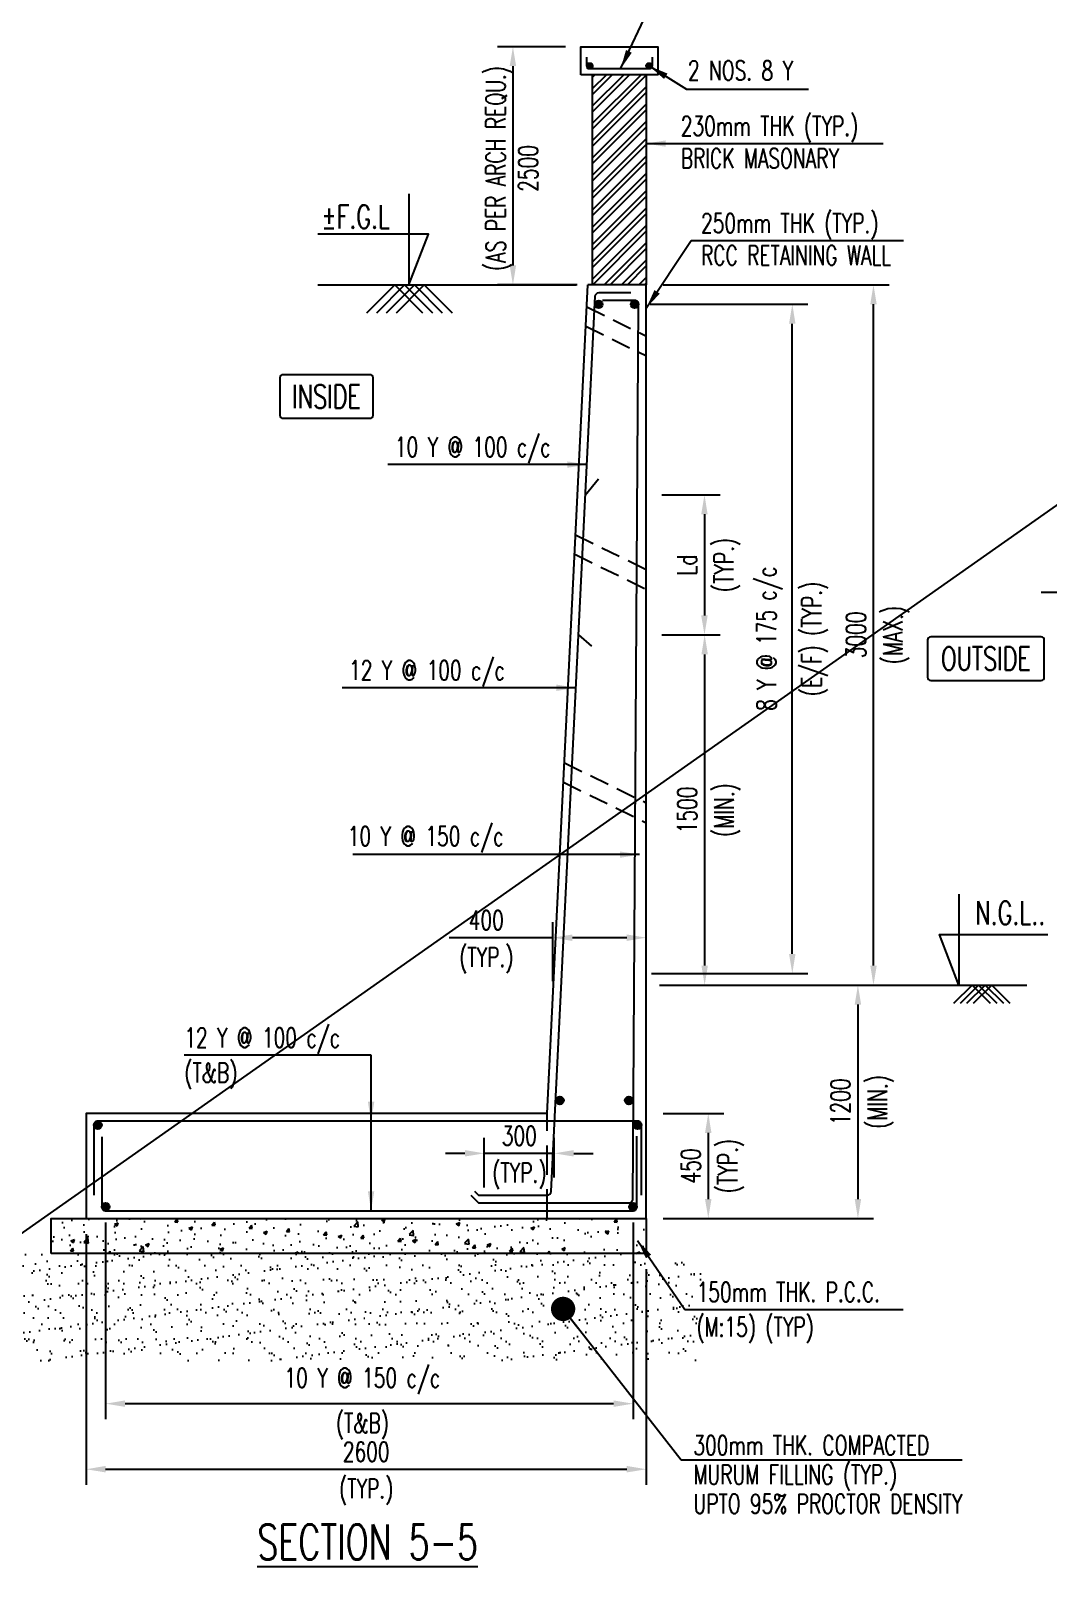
# Model space of a CAD drawing. Header units: millimetres. Extents: x 2843046 to 3042813, y -234641 to -168101.
# Drawn here: x 2893887 to 2906966, y -198694 to -178946 of the extents above; entities that cross this region are included whole.
import ezdxf
from ezdxf.enums import TextEntityAlignment as Align

# ---------------------------------------------------------------- set-up
doc = ezdxf.new("R2010")
doc.units = ezdxf.units.MM
doc.header["$MEASUREMENT"] = 0
doc.header["$PDMODE"] = 34
doc.header["$PDSIZE"] = -5
doc.linetypes.add('Hidden', pattern=[0.375, 0.25, -0.125])
for name, color, linetype in [('NO. BEAM', 3, 'Continuous'), ('S- PILE CAP', 4, 'Continuous'), ('S-BEAM SIZES', 3, 'Continuous'), ('S-COLUMN', 1, 'Continuous'), ('S-CONCRET LINE', 4, 'Continuous'), ('S-DIM-1', 5, 'Continuous'), ('S-FILLING', 9, 'Continuous'), ('S-FOOTING', 4, 'Continuous'), ('S-HATCH', 253, 'Continuous'), ('S-LEVEL SECTION', 3, 'Continuous'), ('S-PCC', 9, 'Continuous'), ('S-REINFORCEMENT', 6, 'Continuous'), ('S-RETAINING WALL', 6, 'Continuous'), ('S-TEXT-1', 4, 'Continuous'), ('S-TITIL', 6, 'Continuous'), ('TITLE', 6, 'Continuous')]:
    doc.layers.add(name, color=color, linetype=linetype)
doc.layers.add('RIDE-PROFILE', color=8, linetype='Continuous', lineweight=25)
doc.styles.add('ROMANS', font='simplex.shx', dxfattribs={"width": 0.7})
doc.dimstyles.new('dim100', dxfattribs={"dimtxt": 250, "dimasz": 250, "dimexe": 200, "dimexo": 200, "dimgap": 100, "dimtad": 1, "dimdec": 0, "dimzin": 0, "dimdsep": 46, "dimtxsty": 'ROMANS', "dimcen": 0, "dimclrd": 5, "dimclre": 5, "dimclrt": 4, "dimadec": 0, "dimazin": 0, "dimtfac": 1, "dimtdec": 0, "dimtix": 1, "dimtofl": 0, "dimtmove": 2, "dimatfit": 3, "dimfxl": 0, "dimtolj": 1, "dimtzin": 0, "dimlwd": -1, "dimlwe": -1, "dimarcsym": 0})
doc.dimstyles.new('dim33.33', dxfattribs={"dimtxt": 250, "dimasz": 250, "dimexe": 200, "dimexo": 200, "dimgap": 100, "dimtad": 1, "dimdec": 0, "dimlfac": 0.333331, "dimzin": 0, "dimdsep": 46, "dimtxsty": 'ROMANS', "dimcen": 0, "dimclrd": 5, "dimclre": 5, "dimclrt": 4, "dimadec": 0, "dimazin": 0, "dimtfac": 1, "dimtdec": 0, "dimtix": 1, "dimtofl": 0, "dimtmove": 2, "dimatfit": 3, "dimfxl": 0, "dimtolj": 1, "dimtzin": 0, "dimlwd": -1, "dimlwe": -1, "dimarcsym": 0})

# ---------------------------------------------------------------- blocks, each defined once
blk = doc.blocks.new('*D80')
at = {"layer": 'Defpoints', "color": 0, "lineweight": -2}
for p in [(2901649, -182461), (2903676, -182461), (2901667, -191061)]:
    blk.add_point(p, dxfattribs=at)
at = {"layer": 'S-DIM-1', "color": 5}
for p, q in [((2901849, -182461), (2903876, -182461)), ((2901867, -191061), (2903876, -191061))]:
    blk.add_line(p, q, dxfattribs=at)
at = {"layer": 'S-DIM-1', "color": 5, "lineweight": -3}
blk.add_line((2903676, -190811), (2903676, -182711), dxfattribs=at)
at = {"layer": 'S-DIM-1', "color": 5, "lineweight": -2}
for points in [[(2903717, -182711), (2903634, -182711), (2903676, -182461)], [(2903634, -190811), (2903717, -190811), (2903676, -191061)]]:
    blk.add_solid(points, dxfattribs=at)
at = {"layer": 'S-DIM-1', "color": 4, "char_height": 250, "attachment_point": 5, "rotation": 90, "style": 'ROMANS'}
for s, insert in [('\\A1;8 Y @ 175 c/c', (2903385, -186761)), ('\\A1;(E/F) (TYP.)', (2903966, -186761))]:
    blk.add_mtext(s, dxfattribs=dict(at, insert=insert))
blk = doc.blocks.new('*D81')
at = {"layer": 'Defpoints', "color": 0, "lineweight": -2}
for p in [(2901816, -192861), (2901817, -194211), (2902596, -194211)]:
    blk.add_point(p, dxfattribs=at)
at = {"layer": 'S-DIM-1', "color": 5}
for p, q in [((2902016, -192861), (2902796, -192861)), ((2902017, -194211), (2902796, -194211))]:
    blk.add_line(p, q, dxfattribs=at)
at = {"layer": 'S-DIM-1', "color": 5, "lineweight": -3}
blk.add_line((2902596, -193111), (2902596, -193961), dxfattribs=at)
at = {"layer": 'S-DIM-1', "color": 5, "lineweight": -2}
for points in [[(2902637, -193111), (2902554, -193111), (2902596, -192861)], [(2902554, -193961), (2902637, -193961), (2902596, -194211)]]:
    blk.add_solid(points, dxfattribs=at)
at = {"layer": 'S-DIM-1', "color": 4, "char_height": 250, "attachment_point": 5, "rotation": 90, "style": 'ROMANS'}
for s, insert in [('\\A1;450', (2902371, -193536)), ('\\A1;(TYP.)', (2902886, -193536))]:
    blk.add_mtext(s, dxfattribs=dict(at, insert=insert))
blk = doc.blocks.new('*D82')
at = {"layer": 'Defpoints', "color": 0, "lineweight": -2}
for p in [(2901799, -184911), (2901799, -186711), (2902547, -186711)]:
    blk.add_point(p, dxfattribs=at)
at = {"layer": 'S-DIM-1', "color": 5}
for p, q in [((2901999, -184911), (2902747, -184911)), ((2901999, -186711), (2902747, -186711))]:
    blk.add_line(p, q, dxfattribs=at)
at = {"layer": 'S-DIM-1', "color": 5, "lineweight": -3}
blk.add_line((2902547, -185161), (2902547, -186461), dxfattribs=at)
at = {"layer": 'S-DIM-1', "color": 5, "lineweight": -2}
for points in [[(2902588, -185161), (2902505, -185161), (2902547, -184911)], [(2902505, -186461), (2902588, -186461), (2902547, -186711)]]:
    blk.add_solid(points, dxfattribs=at)
at = {"layer": 'S-DIM-1', "color": 4, "char_height": 250, "attachment_point": 5, "rotation": 90, "style": 'ROMANS'}
for s, insert in [('\\A1;(TYP.)', (2902837, -185811)), ('\\A1;Ld', (2902322, -185811))]:
    blk.add_mtext(s, dxfattribs=dict(at, insert=insert))
blk = doc.blocks.new('*D83')
at = {"layer": 'Defpoints', "color": 0, "lineweight": -2}
for p in [(2901799, -186711), (2901799, -191211), (2902549, -191211)]:
    blk.add_point(p, dxfattribs=at)
at = {"layer": 'S-DIM-1', "color": 5}
for p, q in [((2901999, -186711), (2902749, -186711)), ((2901999, -191211), (2902749, -191211))]:
    blk.add_line(p, q, dxfattribs=at)
at = {"layer": 'S-DIM-1', "color": 5, "lineweight": -3}
blk.add_line((2902549, -186961), (2902549, -190961), dxfattribs=at)
at = {"layer": 'S-DIM-1', "color": 5, "lineweight": -2}
for points in [[(2902591, -186961), (2902508, -186961), (2902549, -186711)], [(2902508, -190961), (2902591, -190961), (2902549, -191211)]]:
    blk.add_solid(points, dxfattribs=at)
at = {"layer": 'S-DIM-1', "color": 4, "char_height": 250, "attachment_point": 5, "rotation": 90, "style": 'ROMANS'}
for s, insert in [('\\A1;\\P1500', (2902116, -188961)), ('\\A1;(MIN.)', (2902840, -188961))]:
    blk.add_mtext(s, dxfattribs=dict(at, insert=insert))
blk = doc.blocks.new('*D84')
at = {"layer": 'Defpoints', "color": 0, "lineweight": -2}
for p in [(2900599, -190602), (2901799, -191138), (2900599, -191361)]:
    blk.add_point(p, dxfattribs=at)
at = {"layer": 'S-DIM-1', "color": 5}
for p, q in [((2900599, -191161), (2900599, -190402)), ((2901799, -190938), (2901799, -190402))]:
    blk.add_line(p, q, dxfattribs=at)
at = {"layer": 'S-DIM-1', "color": 5, "lineweight": -3}
for p, q in [((2900599, -190602), (2899267, -190602)), ((2901549, -190602), (2900849, -190602))]:
    blk.add_line(p, q, dxfattribs=at)
at = {"layer": 'S-DIM-1', "color": 5, "lineweight": -2}
for points in [[(2900849, -190561), (2900849, -190644), (2900599, -190602)], [(2901549, -190644), (2901549, -190561), (2901799, -190602)]]:
    blk.add_solid(points, dxfattribs=at)
at = {"layer": 'S-DIM-1', "color": 4, "char_height": 250, "attachment_point": 5, "style": 'ROMANS'}
for s, insert in [('\\A1;400', (2899742, -190377)), ('\\A1;(TYP.)', (2899742, -190893))]:
    blk.add_mtext(s, dxfattribs=dict(at, insert=insert))
blk = doc.blocks.new('*D85')
at = {"layer": 'Defpoints', "color": 0, "lineweight": -2}
for p in [(2899717, -193374), (2900617, -193885), (2899717, -194011)]:
    blk.add_point(p, dxfattribs=at)
at = {"layer": 'S-DIM-1', "color": 5}
for p, q in [((2899717, -193811), (2899717, -193174)), ((2900617, -193685), (2900617, -193174))]:
    blk.add_line(p, q, dxfattribs=at)
at = {"layer": 'S-DIM-1', "color": 5, "lineweight": -3}
for p, q in [((2899467, -193374), (2899217, -193374)), ((2900617, -193374), (2899717, -193374)), ((2900867, -193374), (2901117, -193374))]:
    blk.add_line(p, q, dxfattribs=at)
at = {"layer": 'S-DIM-1', "color": 5, "lineweight": -2}
for points in [[(2899467, -193415), (2899467, -193332), (2899717, -193374)], [(2900867, -193332), (2900867, -193415), (2900617, -193374)]]:
    blk.add_solid(points, dxfattribs=at)
at = {"layer": 'S-DIM-1', "color": 4, "char_height": 250, "attachment_point": 5, "style": 'ROMANS'}
for s, insert in [('\\A1;300', (2900167, -193149)), ('\\A1;(TYP.)', (2900167, -193664))]:
    blk.add_mtext(s, dxfattribs=dict(at, insert=insert))
blk = doc.blocks.new('*D86')
at = {"layer": 'Defpoints', "color": 0, "lineweight": -2}
for p in [(2901799, -191211), (2901817, -194211), (2904519, -194211)]:
    blk.add_point(p, dxfattribs=at)
at = {"layer": 'S-DIM-1', "color": 5}
for p, q in [((2901999, -191211), (2904719, -191211)), ((2902017, -194211), (2904719, -194211))]:
    blk.add_line(p, q, dxfattribs=at)
at = {"layer": 'S-DIM-1', "color": 5, "lineweight": -3}
blk.add_line((2904519, -191461), (2904519, -193961), dxfattribs=at)
at = {"layer": 'S-DIM-1', "color": 5, "lineweight": -2}
for points in [[(2904561, -191461), (2904478, -191461), (2904519, -191211)], [(2904478, -193961), (2904561, -193961), (2904519, -194211)]]:
    blk.add_solid(points, dxfattribs=at)
at = {"layer": 'S-DIM-1', "color": 4, "char_height": 250, "attachment_point": 5, "rotation": 90, "style": 'ROMANS'}
for s, insert in [('\\A1;{1200', (2904294, -192711)), ('\\A1;(MIN.)}', (2904810, -192711))]:
    blk.add_mtext(s, dxfattribs=dict(at, insert=insert))
blk = doc.blocks.new('*D87')
at = {"layer": 'Defpoints', "color": 0, "lineweight": -2}
for p in [(2901817, -182211), (2904719, -182211), (2901799, -191211)]:
    blk.add_point(p, dxfattribs=at)
at = {"layer": 'S-DIM-1', "color": 5}
for p, q in [((2902017, -182211), (2904919, -182211)), ((2901999, -191211), (2904919, -191211))]:
    blk.add_line(p, q, dxfattribs=at)
at = {"layer": 'S-DIM-1', "color": 5, "lineweight": -3}
blk.add_line((2904719, -190961), (2904719, -182461), dxfattribs=at)
at = {"layer": 'S-DIM-1', "color": 5, "lineweight": -2}
for points in [[(2904761, -182461), (2904678, -182461), (2904719, -182211)], [(2904678, -190961), (2904761, -190961), (2904719, -191211)]]:
    blk.add_solid(points, dxfattribs=at)
at = {"layer": 'S-DIM-1', "color": 4, "char_height": 250, "attachment_point": 5, "rotation": 90, "style": 'ROMANS'}
for s, insert in [('\\A1;(MAX.)', (2905010, -186711)), ('\\A1;3000', (2904494, -186711))]:
    blk.add_mtext(s, dxfattribs=dict(at, insert=insert))
blk = doc.blocks.new('*D88')
at = {"layer": 'Defpoints', "color": 0, "lineweight": -2}
for p in [(2894849, -194061), (2901629, -194061), (2901629, -196591)]:
    blk.add_point(p, dxfattribs=at)
at = {"layer": 'S-DIM-1', "color": 5}
for p, q in [((2894849, -194261), (2894849, -196791)), ((2901629, -194261), (2901629, -196791)), ((2895099, -196591), (2901379, -196591))]:
    blk.add_line(p, q, dxfattribs=at)
at = {"layer": 'S-DIM-1', "color": 5, "lineweight": -2}
for points in [[(2895099, -196550), (2895099, -196633), (2894849, -196591)], [(2901379, -196633), (2901379, -196550), (2901629, -196591)]]:
    blk.add_solid(points, dxfattribs=at)
at = {"layer": 'S-DIM-1', "color": 4, "char_height": 250, "attachment_point": 5, "style": 'ROMANS'}
for s, insert in [('\\A1;10 Y @ 150 c/c', (2898149, -196301)), ('\\A1;(T&B)', (2898149, -196882))]:
    blk.add_mtext(s, dxfattribs=dict(at, insert=insert))
blk = doc.blocks.new('*D89')
at = {"layer": 'Defpoints', "color": 0, "lineweight": -2}
for p in [(2894599, -194211), (2901799, -194661), (2901799, -197434)]:
    blk.add_point(p, dxfattribs=at)
at = {"layer": 'S-DIM-1', "color": 5}
for p, q in [((2894599, -194411), (2894599, -197634)), ((2901799, -194861), (2901799, -197634)), ((2894849, -197434), (2901549, -197434))]:
    blk.add_line(p, q, dxfattribs=at)
at = {"layer": 'S-DIM-1', "color": 5, "lineweight": -2}
for points in [[(2894849, -197392), (2894849, -197475), (2894599, -197434)], [(2901549, -197475), (2901549, -197392), (2901799, -197434)]]:
    blk.add_solid(points, dxfattribs=at)
at = {"layer": 'S-DIM-1', "color": 4, "char_height": 250, "attachment_point": 5, "style": 'ROMANS'}
for s, insert in [('\\A1;{2600', (2898199, -197209)), ('\\A1;(TYP.)}', (2898199, -197724))]:
    blk.add_mtext(s, dxfattribs=dict(at, insert=insert))
blk = doc.blocks.new('*D142')
at = {"layer": 'Defpoints', "color": 0, "lineweight": -2}
for p in [(2900959, -179151), (2900085, -182211), (2901109, -182211)]:
    blk.add_point(p, dxfattribs=at)
at = {"layer": 'S-DIM-1', "color": 5}
for p, q in [((2900759, -179151), (2899885, -179151)), ((2900909, -182211), (2899885, -182211))]:
    blk.add_line(p, q, dxfattribs=at)
at = {"layer": 'S-DIM-1', "color": 5, "lineweight": -3}
blk.add_line((2900085, -179401), (2900085, -181961), dxfattribs=at)
at = {"layer": 'S-DIM-1', "color": 5, "lineweight": -2}
for points in [[(2900126, -179401), (2900043, -179401), (2900085, -179151)], [(2900043, -181961), (2900126, -181961), (2900085, -182211)]]:
    blk.add_solid(points, dxfattribs=at)
at = {"layer": 'S-DIM-1', "color": 4, "insert": (2900072, -180715), "char_height": 250, "attachment_point": 5, "rotation": 90, "style": 'ROMANS'}
blk.add_mtext('\\A1;{(AS PER ARCH REQU.)\\P2500}', dxfattribs=at)

msp = doc.modelspace()

# ---------------------------------------------------------------- hatches: boundary and pattern name
at = {"layer": 'S-FILLING', "linetype": 'ByBlock'}
h = msp.add_hatch(dxfattribs=at)
h.set_pattern_fill('AR-SAND', color=8, scale=150, style=0)
h.set_pattern_definition([(37.5, (1871884.48, -239336.63), (-9.449004, 289.023565), [0, -228, 0, -255, 0, -243.75]), (7.5, (1871884.48, -239336.63), (265.4665, 423.32191), [0, -123, 0, -205.5, 0, -78.75]), (327.5, (1871699.98, -239336.63), (467.12128, 0.84886), [0, -75, 0, -270, 0, -352.5]), (317.5, (1871699.98, -239336.63), (450.91899, 131.65133), [0, -37.5, 0, -177, 0, -202.5])])
h.paths.add_polyline_path([(2893476.9, -196041.4), (2893476.9, -194661.4), (2902506.9, -194661.4), (2902506.9, -196041.4)])
at = {"layer": 'S-HATCH'}
h = msp.add_hatch(dxfattribs=at)
h.set_pattern_fill('ANSI32', color=256, scale=420, style=0)
h.set_pattern_definition([(45, (-5847150.13, 218368.26), (-111.369318, 111.369318), []), (45, (-5847075.88, 218368.26), (-111.369318, 111.369318), [])])
h.paths.add_polyline_path([(2901109.3, -182211.4), (2901109.3, -179511.4), (2901799.3, -179511.4), (2901799.3, -182211.4)])
at = {"layer": 'S-PCC', "linetype": 'ByBlock'}
h = msp.add_hatch(dxfattribs=at)
h.set_pattern_fill('AR-CONC,_O', color=8, scale=66.666667)
h.set_pattern_definition([(50, (-14201260.5, 217115.87), (478.173455, -41.834757), [50, -550]), (355, (-14201260.5, 217115.87), (-92.500889, 501.461422), [40, -440]), (100.4514445, (-14201220.67, 217112.4), (385.672564, 459.626661), [42.493461, -467.428075]), (46.1842, (-14201260.5, 217249.2), (711.49422, -110.346187), [75, -825]), (96.6356355, (-14201201.2, 217240), (623.107964, 649.4124), [63.740228, -701.142507]), (351.184164, (-14201260.5, 217249.2), (623.107963, 649.4124), [60, -660]), (21, (-14201193.85, 217215.87), (397.938035, -268.412594), [50, -550]), (326, (-14201193.85, 217215.87), (162.210221, 483.433363), [40, -440]), (71.4514447, (-14201160.7, 217193.5), (560.148251, 215.020769), [42.49346, -467.428075]), (37.5, (-14201260.51, 217115.87), (8.1065702, 221.9292359), [0, -434.6666667, 0, -446.6666667, 0, -441.6666667]), (7.5, (-14201260.51, 217115.87), (175.3796916, 262.9411413), [0, -254.6666667, 0, -424.6666667, 0, -168.3333333]), (327.5, (-14201409.18, 217115.87), (355.8816241, -15.0365812), [0, -166.6666667, 0, -520, 0, -690]), (317.5, (-14201475.85, 217115.87), (388.7907796, 66.736655), [0, -216.6666667, 0, -345.3333333, 0, -490])])
h.paths.add_polyline_path([(2894149.3, -194661.4), (2894149.3, -194211.4), (2901799.3, -194211.4), (2901799.3, -194661.4)])

# ---------------------------------------------------------------- linework, layer by layer
at = {"layer": 'NO. BEAM', "color": 7}
for points in [[(2898248.3, -183366.4), (2897128.3, -183366.4, 0.4142136), (2897088.3, -183406.4), (2897088.3, -183886.4, 0.4142136), (2897128.3, -183926.4), (2898248.3, -183926.4, 0.4142136), (2898288.3, -183886.4), (2898288.3, -183406.4, 0.4142136)], [(2906875.1, -186735.5), (2905455.1, -186735.5, 0.4142136), (2905415.1, -186775.5), (2905415.1, -187255.5, 0.4142136), (2905455.1, -187295.5), (2906875.1, -187295.5, 0.4142136), (2906915.1, -187255.5), (2906915.1, -186775.5, 0.4142136)]]:
    msp.add_lwpolyline(points, format="xyb", close=True, dxfattribs=at)
at = {"layer": 'RIDE-PROFILE', "color": 2, "linetype": 'Hidden', "ltscale": 1000}
for p, q in [((2901035.3, -182495.9), (2901800, -182870.4)), ((2901023, -182744.8), (2901800.3, -183125.4)), ((2900891.2, -185425.3), (2901799.3, -185870.1)), ((2900879, -185674.2), (2901799.3, -186125)), ((2900747.1, -188354.7), (2901798.5, -188869.7)), ((2900734.9, -188603.6), (2901798.5, -189124.6))]:
    msp.add_line(p, q, dxfattribs=at)
at = {"layer": 'S- PILE CAP', "color": 8, "linetype": 'Hidden', "ltscale": 1500}
msp.add_line((2900525.5, -194211.4), (2900525.5, -192861.4), dxfattribs=at)
at = {"layer": 'S-BEAM SIZES', "color": 30, "lineweight": -2}
msp.add_line((2931157.9, -168100.8, 153353), (2843046.1, -230083.7, 153353), dxfattribs=at)
at = {"layer": 'S-COLUMN', "color": 4}
for points in [[(2901109.3, -182211.4), (2901109.3, -179511.4)], [(2901799.3, -179511.4), (2901799.3, -182211.4)]]:
    msp.add_lwpolyline(points, dxfattribs=at)
at = {"layer": 'S-CONCRET LINE'}
msp.add_lwpolyline([(2900959.3, -179511.4), (2900959.3, -179151.4), (2901949.3, -179151.4), (2901949.3, -179511.4)], close=True, dxfattribs=at)
at = {"layer": 'S-FOOTING', "elevation": -1646038}
msp.add_lwpolyline([(2900525.5, -192861.4), (2894599.3, -192861.4), (2894599.3, -194211.4), (2901799.3, -194211.4)], dxfattribs=at)
at = {"layer": 'S-LEVEL SECTION'}
for p, q in [((2897576.1, -182211.4), (2900899.3, -182211.4)), ((2901966.9, -191211.4), (2906690.5, -191211.4))]:
    msp.add_line(p, q, dxfattribs=at)
for points in [[(2898748.4, -181041), (2898748.4, -182211.4), (2898998.4, -181561.4), (2897576.1, -181561.4)], [(2905817.3, -190041), (2905817.3, -191211.4), (2905567.3, -190561.4), (2906961.1, -190561.4)]]:
    msp.add_lwpolyline(points, dxfattribs=at)
at = {"layer": 'S-PCC', "color": 8}
for points in [[(2898208, -182569.3), (2898566, -182211.4), (2898923.9, -182569.3)], [(2898334.6, -182569.3), (2898692.5, -182211.4), (2899050.5, -182569.3)], [(2898461.1, -182569.3), (2898819.1, -182211.4), (2899177.1, -182569.3)], [(2898587.7, -182569.3), (2898945.6, -182211.4), (2899303.6, -182569.3)], [(2906224.9, -191450), (2905986.2, -191211.4), (2905747.6, -191450)], [(2906309.2, -191450), (2906070.6, -191211.4), (2905831.9, -191450)], [(2906393.6, -191450), (2906155, -191211.4), (2905916.3, -191450)], [(2906478, -191450), (2906239.3, -191211.4), (2906000.7, -191450)]]:
    msp.add_lwpolyline(points, dxfattribs=at)
at = {"layer": 'S-PCC', "color": 8, "elevation": -1646038}
msp.add_lwpolyline([(2894149.3, -194661.4), (2894149.3, -194211.4), (2901799.3, -194211.4), (2901799.3, -194661.4)], close=True, dxfattribs=at)
at = {"layer": 'S-REINFORCEMENT', "color": 5, "ltscale": 10}
for p, q in [((2899543.1, -193912.1), (2899643.1, -194012.1)), ((2899593.1, -193862.1), (2899643.1, -193912.1))]:
    msp.add_line(p, q, dxfattribs=at)
at = {"layer": 'S-REINFORCEMENT'}
msp.add_lwpolyline([(2901874.3, -179286.4), (2901874.3, -179398.9, -0.4142136), (2901836.8, -179436.4), (2901071.8, -179436.4, -0.4142136), (2901034.3, -179398.9), (2901034.3, -179286.4)], format="xyb", dxfattribs=at)
at = {"layer": 'S-REINFORCEMENT', "const_width": 37.5}
for points in [[(2901053, -179398.9, 1), (2901090.5, -179398.9, 1)], [(2901855.5, -179398.9, -1), (2901818, -179398.9, -1)]]:
    msp.add_lwpolyline(points, format="xyb", close=True, dxfattribs=at)
at = {"layer": 'S-REINFORCEMENT', "ltscale": 10}
for points in [[(2899643.1, -193912.1), (2900526.3, -193912.1, 0.3998927), (2900576.3, -193864.5), (2901142.1, -182358.9, -0.3998927), (2901192.1, -182311.4), (2901599.3, -182311.4)], [(2899643.1, -194012.1), (2901575.5, -194012.1, 0.4142136), (2901625.5, -193962.1), (2901699.3, -182461.4, 0.4142136), (2901649.3, -182411.4), (2901237.1, -182411.4)]]:
    msp.add_lwpolyline(points, format="xyb", dxfattribs=at)
at = {"layer": 'S-REINFORCEMENT', "ltscale": 10, "const_width": 50}
for points in [[(2901162.1, -182461.4, 1), (2901212.1, -182461.4, 1)], [(2901624.3, -182461.4, 1), (2901674.3, -182461.4, 1)], [(2900662.9, -192694.1, 1), (2900712.9, -192694.1, 1)], [(2901549.3, -192694.1, 1), (2901599.3, -192694.1, 1)]]:
    msp.add_lwpolyline(points, format="xyb", close=True, dxfattribs=at)
at = {"layer": 'S-REINFORCEMENT', "ltscale": 10}
for points in [[(2901015, -184913.3), (2901184.3, -184706.8)], [(2900928.1, -186711.4), (2901094.2, -186856.6)]]:
    msp.add_lwpolyline(points, dxfattribs=at)
at = {"layer": 'S-REINFORCEMENT', "ltscale": 10, "const_width": 50, "elevation": -1646038}
for points in [[(2894774.3, -193011.4, 1), (2894724.3, -193011.4, 1)], [(2901662.9, -193011.4, -1), (2901712.9, -193011.4, -1)], [(2894874.3, -194061.4, -1), (2894824.3, -194061.4, -1)], [(2894874.3, -194061.4, -1), (2894824.3, -194061.4, -1)], [(2901654.3, -194061.4, -1), (2901604.3, -194061.4, -1)], [(2901654.3, -194061.4, -1), (2901604.3, -194061.4, -1)]]:
    msp.add_lwpolyline(points, format="xyb", close=True, dxfattribs=at)
at = {"layer": 'S-REINFORCEMENT', "ltscale": 10, "elevation": -1646038}
for points in [[(2901737.9, -193911.4), (2901737.9, -193011.4, 0.4142136), (2901687.9, -192961.4), (2894749.3, -192961.4, 0.4142136), (2894699.3, -193011.4), (2894699.3, -193911.4)], [(2894799.3, -193161.4), (2894799.3, -194061.4, 0.4142136), (2894849.3, -194111.4), (2901629.3, -194111.4, 0.4142136), (2901679.3, -194061.4), (2901679.3, -193153.2)]]:
    msp.add_lwpolyline(points, format="xyb", dxfattribs=at)
at = {"layer": 'S-REINFORCEMENT'}
for centre in [(2901071.8, -179398.9), (2901836.8, -179398.9)]:
    msp.add_circle(centre, 37.5, dxfattribs=at)
at = {"layer": 'S-REINFORCEMENT', "ltscale": 10}
for centre in [(2901187.1, -182461.4), (2901649.3, -182461.4), (2900687.9, -192694.1), (2901574.3, -192694.1), (2894749.3, -193011.4, -1646038), (2901687.9, -193011.4, -1646038), (2894849.3, -194061.4, -1646038), (2894849.3, -194061.4, -1646038), (2901629.3, -194061.4, -1646038), (2901629.3, -194061.4, -1646038)]:
    msp.add_circle(centre, 50, dxfattribs=at)
at = {"layer": 'S-RETAINING WALL', "color": 4}
msp.add_line((2901799.3, -182211.4), (2901049.3, -182211.4), dxfattribs=at)
for points in [[(2900525.5, -192861.4), (2901049.3, -182211.4)], [(2901799.3, -194211.4), (2901799.3, -182211.4)]]:
    msp.add_lwpolyline(points, dxfattribs=at)

# ---------------------------------------------------------------- texts
at = {"layer": 'S-LEVEL SECTION', "style": 'ROMANS', "width": 0.7}
for s, p in [('%%PF.G.L', (2897622.8, -181336.4, 1646062.9)), ('N.G.L..', (2906026.8, -190283.8, 1646092.2))]:
    msp.add_text(s, height=300, dxfattribs=at).set_placement(p, align=Align.MIDDLE_LEFT)
at = {"layer": 'S-TEXT-1', "style": 'ROMANS', "width": 0.7}
for s, p in [('2 NOS. 8 Y', (2902334.6, -179456.5, 1646062.9)), ('230mm THK (TYP.)', (2902242.6, -180170.8, 1646062.9)), ('BRICK MASONARY', (2902242.6, -180585.1, 1646062.9)), ('250mm THK (TYP.)', (2902502.6, -181418.7, 1646062.9)), ('RCC RETAINING WALL', (2902502.6, -181833, 1646062.9)), ('10 Y @ 100 c/c', (2898567.2, -184295.7, 1646062.9)), ('12 Y @ 100 c/c', (2897978.5, -187165.1, 1646062.9)), ('10 Y @ 150 c/c', (2897961.7, -189297.5, 1646062.9)), ('12 Y @ 100 c/c', (2895861.1, -191887.2, -1646013)), ('(T&B)', (2895861.1, -192337.2, -1646013)), ('150mm THK. P.C.C.', (2902446.5, -195156.5, 24.9)), ('150mm THK. P.C.C.', (2902446.5, -195156.5, 24.9)), ('(M:15) (TYP)', (2902443.4, -195604.1, 24.9)), ('(M:15) (TYP)', (2902443.4, -195604.1, 24.9)), ('300mm THK. COMPACTED', (2902404.4, -197125.7, 110.9)), ('MURUM FILLING (TYP.)', (2902404.4, -197502.2, 110.9)), ('UPTO 95%%% PROCTOR DENSITY', (2902404.4, -197877.2, 110.9))]:
    msp.add_text(s, height=250, dxfattribs=at).set_placement(p, align=Align.MIDDLE_LEFT)
at = {"layer": 'S-TITIL', "style": 'ROMANS', "width": 0.7}
msp.add_text('%%USECTION 5-5', height=450, dxfattribs=at).set_placement((2898216.9, -198367.7, 1646087.9), align=Align.MIDDLE_CENTER)
at = {"layer": 'TITLE', "color": 2, "style": 'ROMANS', "width": 0.7}
for s, p in [('INSIDE', (2897688.3, -183646.4, 1646062.9)), ('OUTSIDE', (2906165.1, -187015.5, 1646092.2))]:
    msp.add_text(s, height=300, dxfattribs=at).set_placement(p, align=Align.MIDDLE_CENTER)

# ---------------------------------------------------------------- dimensions: what is measured, and where the dimension line sits
at = {"layer": 'S-DIM-1'}
for base, p1, p2, angle, text, override, picture, middle in [((2900084.7, -182211.4), (2900959.3, -179151.4, 24.9), (2901109.3, -182211.4), 90, '{(AS PER ARCH REQU.)\\P2500}', {"dimtofl": 1, "dimtmove": 1, "dimlwd": 65533}, '*D142', (2900529.1, -180715.2)), ((2903675.6, -182461.4, 1646062.9), (2901666.9, -191061.4), (2901649.3, -182461.4, 1646062.9), 90, '8 Y @ 175 c/c\\X(E/F) (TYP.)', {"dimtxt": 250, "dimasz": 250, "dimtofl": 1, "dimtmove": 0, "dimlwd": 65533}, '*D80', (2903675.6, -186761.4, 1646062.9)), ((2900599.3, -190602.4, 1646087.9), (2901799.3, -191138.1), (2900599.3, -191361.4), 180, '<>\\X(TYP.)', {"dimtxt": 250, "dimasz": 250, "dimtofl": 1, "dimtmove": 0, "dimlwd": 65533}, '*D84', (2899741.9, -190602.4, 1646087.9))]:
    dim = msp.add_linear_dim(base=base, p1=p1, p2=p2, angle=angle, text=text, dimstyle='dim33.33', override=override, dxfattribs=at)
    dim.commit()
    dim.dimension.update_dxf_attribs({"geometry": picture, "text_midpoint": middle, "dimtype": 160})
for base, p1, p2, angle, text, override, picture, middle in [((2904719.4, -182211.4, 1646038), (2901799.3, -191211.4), (2901816.9, -182211.4, 1646062.9), 270, '<>\\X(MAX.)', {"dimtxt": 250, "dimasz": 250, "dimtxsty": 'ROMANS', "dimtofl": 1, "dimtmove": 0, "dimlwd": 65533}, '*D87', (2904719.4, -186711.4, 1646038)), ((2902546.6, -186711.4, 0), (2901799.3, -184911.4, -1646062.9), (2901799.3, -186711.4, -1646062.9), 90, 'Ld\\X(TYP.)', {"dimtxt": 250, "dimasz": 250, "dimtofl": 1, "dimtmove": 0, "dimlwd": 65533}, '*D82', (2902546.6, -185811.4, 0)), ((2902549.2, -191211.4), (2901799.3, -186711.4, -1646062.9), (2901799.3, -191211.4, 1646038), 90, '\\P<>\\X(MIN.)', {"dimtxt": 250, "dimasz": 250, "dimtxsty": 'ROMANS', "dimtofl": 1, "dimtmove": 0, "dimlwd": 65533}, '*D83', (2902549.2, -188961.4)), ((2904519.4, -194211.4), (2901799.3, -191211.4), (2901816.9, -194211.4, 24.9), 90, '{1200\\X(MIN.)}', {"dimtxt": 250, "dimasz": 250, "dimtxsty": 'ROMANS', "dimtofl": 1, "dimtmove": 0, "dimlwd": 65533}, '*D86', (2904519.4, -192711.4)), ((2902595.8, -194211.4, 24.9), (2901815.6, -192861.4, 49.9), (2901816.9, -194211.4, 49.9), 90, '<>\\X(TYP.)', {"dimtxt": 250, "dimasz": 250, "dimtofl": 1, "dimtmove": 0, "dimlwd": 65533}, '*D81', (2902595.8, -193536.4, 24.9)), ((2899716.9, -193373.5, 24.9), (2900616.9, -193884.5, 24.9), (2899716.9, -194011.4, 24.9), 180, '<>\\X(TYP.)', {"dimtxt": 250, "dimasz": 250, "dimtofl": 1, "dimtmove": 0, "dimlwd": 65533}, '*D85', (2900166.9, -193373.5, 24.9))]:
    dim = msp.add_linear_dim(base=base, p1=p1, p2=p2, angle=angle, text=text, dimstyle='dim33.33', override=override, dxfattribs=at)
    dim.commit()
    dim.dimension.update_dxf_attribs({"geometry": picture, "text_midpoint": middle})
dim = msp.add_linear_dim(base=(2901629.3, -196591.2, 49.9), p1=(2894849.3, -194061.4, 24.9), p2=(2901629.3, -194061.4, -1646038), text='10 Y @ 150 c/c\\X(T&B)', dimstyle='dim33.33', override={"dimtxt": 250, "dimasz": 250, "dimtmove": 0}, dxfattribs=at)
dim.commit()
dim.dimension.update_dxf_attribs({"geometry": '*D88', "text_midpoint": (2898149.3, -196591.2, 49.9), "dimtype": 160})
dim = msp.add_linear_dim(base=(2901799.3, -197433.6, 49.9), p1=(2894599.3, -194211.4, 24.9), p2=(2901799.3, -194661.4, -1646038), text='{2600\\X(TYP.)}', dimstyle='dim33.33', override={"dimtxt": 250, "dimasz": 250, "dimtxsty": 'ROMANS', "dimtmove": 0}, dxfattribs=at)
dim.commit()
dim.dimension.update_dxf_attribs({"geometry": '*D89', "text_midpoint": (2898199.3, -197433.6, 49.9)})

# ---------------------------------------------------------------- leaders
for points, override in [([(2898261.8, -192961.4, -1646038), (2898261.8, -192112.2, -1646038), (2895861.1, -192112.2, -1646038)], {"dimtad": 0, "dimarcsym": 1}), ([(2898261.8, -194111.4, -1646038), (2898261.8, -192112.2, -1646038), (2895861.1, -192112.2, -1646038)], {"dimgap": 100, "dimtad": 0, "dimarcsym": 1})]:
    msp.add_leader(points, dimstyle='dim100', override=override)
for points, dimstyle in [([(2901468.8, -179436.4, 1646062.9), (2901849.8, -178630.6, 1646062.9), (2904115.3, -178630.6, 1646062.9)], 'dim33.33'), ([(2901836.8, -179398.9, 1646062.9), (2902315.8, -179696.5, 1646062.9), (2903883.2, -179696.5, 1646062.9)], 'dim33.33'), ([(2901799.3, -180395.8, 1646062.9), (2904845.5, -180395.8, 1646062.9)], 'dim100'), ([(2901799.6, -182509.6, 1646062.9), (2902374.5, -181643.7, 1646062.9), (2905105.4, -181643.7, 1646062.9)], 'dim100'), ([(2901035.8, -184521.8, 1646062.9), (2898478.7, -184520.7, 1646062.9)], 'dim100'), ([(2909578.5, -185488.1), (2909578.5, -186167), (2906875.9, -186167)], 'dim33.33'), ([(2900892.5, -187390.3, 1646062.9), (2897890, -187390.1, 1646062.9)], 'dim100'), ([(2901711.1, -189534.7, 1646062.9), (2898026, -189534.7, 1646062.9)], 'dim100'), ([(2901686.9, -194492.9, 24.9), (2902293.4, -195379.1, 24.9), (2905102.2, -195379.1, 24.9)], 'dim33.33'), ([(2901686.9, -194492.9, 24.9), (2902293.4, -195379.1, 24.9), (2905102.2, -195379.1, 24.9)], 'dim33.33')]:
    msp.add_leader(points, dimstyle=dimstyle, dxfattribs=at)
msp.add_leader([(2900730, -195373.5, 110.9), (2902248.8, -197313.9, 110.9), (2905858.8, -197313.9, 110.9)], dimstyle='dim100', override={"dimasz": 312.5, "dimldrblk": 'Dot'}, dxfattribs=at)

doc.saveas('drawing.dxf')
